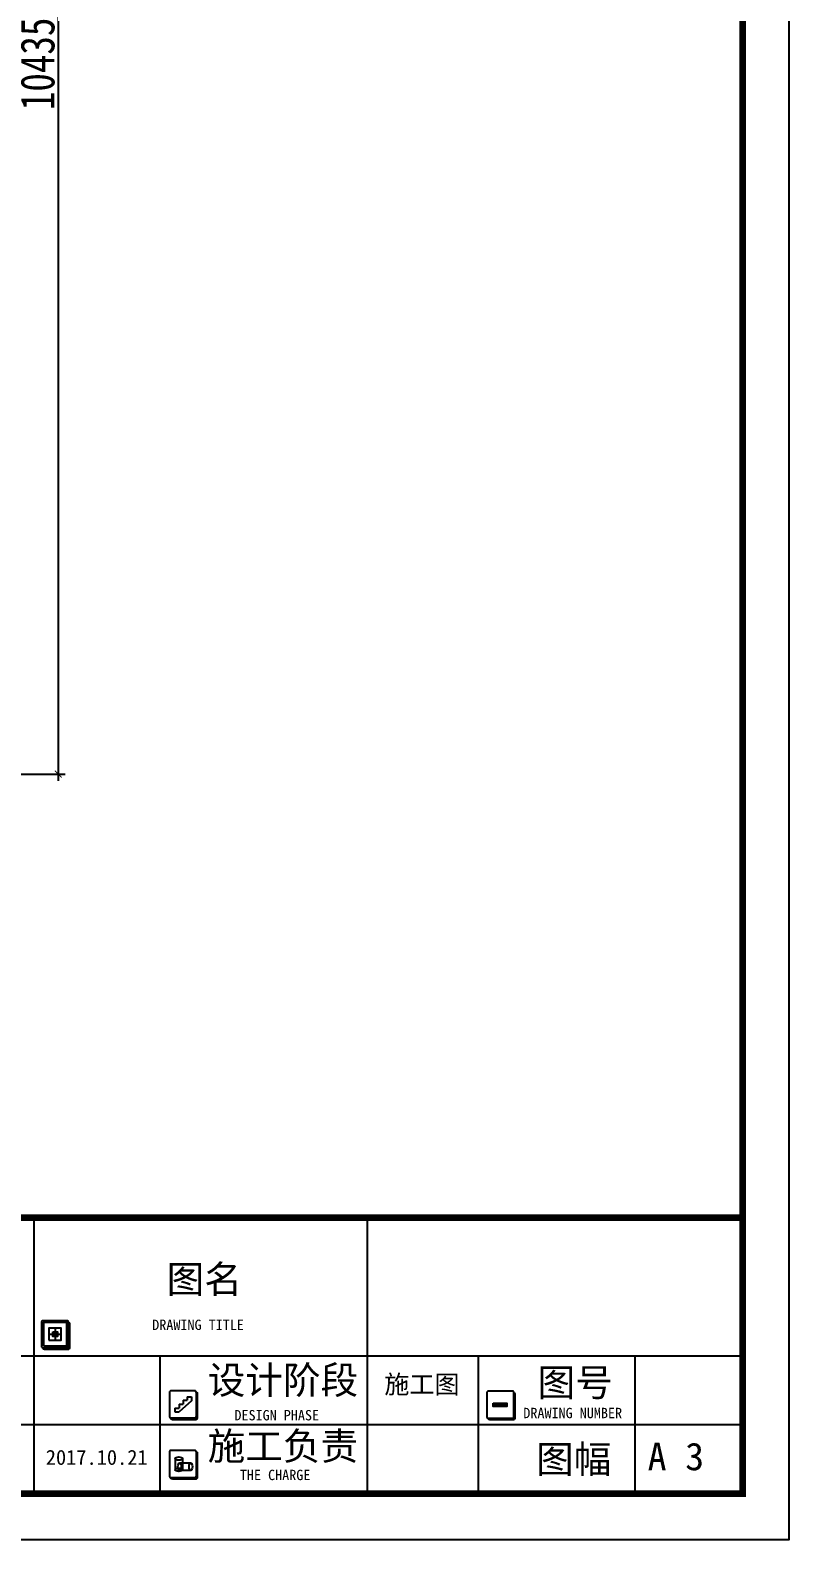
# Model space of a CAD drawing. Header units: millimetres. Extents: x -77055 to 331180, y -861586 to -491011.
# Drawn here: x 79010 to 84584, y -773046 to -761954 of the extents above; entities that cross this region are included whole.
import ezdxf

# ---------------------------------------------------------------- set-up
doc = ezdxf.new("R2010")
doc.units = ezdxf.units.MM
doc.header["$PDMODE"] = 3
for name, color, linetype in [('0-01图框模板说明', 2, 'Continuous'), ('0-02图框细线', 136, 'Continuous'), ('250', 250, 'Continuous')]:
    doc.layers.add(name, color=color, linetype=linetype)
doc.styles.add('DIM', font='simhei.ttf', dxfattribs={"width": 0.8})
doc.styles.get("Standard").update_dxf_attribs({"font": 'simhei.ttf'})
doc.dimstyles.new('1-50', dxfattribs={"dimscale": 50, "dimtxt": 5, "dimasz": 1, "dimexe": 1, "dimexo": 0.1, "dimgap": 0.5, "dimtad": 1, "dimdec": 0, "dimdsep": 46, "dimtxsty": 'DIM', "dimblk": 'ARCHTICK', "dimcen": 4, "dimdle": 1, "dimclrd": 3, "dimclre": 3, "dimclrt": 1, "dimadec": 0, "dimazin": 0, "dimtfac": 1, "dimtdec": 0, "dimtmove": 2, "dimatfit": 3, "dimldrblk": 'DOT', "dimfxl": 15, "dimfxlon": 1, "dimarcsym": 0})

# ---------------------------------------------------------------- blocks, each defined once
blk = doc.blocks.new('_ArchTick')
at = {"color": 0, "linetype": 'ByBlock', "const_width": 0.15}
blk.add_lwpolyline([(-0.5, -0.5), (0.5, 0.5)], dxfattribs=at)
blk = doc.blocks.new('*D324')
at = {"layer": '250', "color": 3, "lineweight": -2}
for p, q in [((79216, -756934), (79216, -767469)), ((78466, -756984), (79266, -756984)), ((78466, -767419), (79266, -767419))]:
    blk.add_line(p, q, dxfattribs=at)
at = {"layer": 'Defpoints', "color": 0}
for p in [(77828, -756984), (77828, -767419), (79216, -767419)]:
    blk.add_point(p, dxfattribs=at)
at = {"layer": '250', "color": 3, "lineweight": -2, "xscale": 50, "yscale": 50, "zscale": 50}
for p, rotation in [((79216, -756984), 90), ((79216, -767419), 270)]:
    blk.add_blockref('_ArchTick', p, dxfattribs=dict(at, rotation=rotation))
at = {"layer": '250', "color": 1, "insert": (79065, -762201), "char_height": 250, "attachment_point": 5, "rotation": 90, "style": 'DIM'}
blk.add_mtext('10435', dxfattribs=at)
blk = doc.blocks.new('_Dot')
at = {"color": 0, "linetype": 'ByBlock', "lineweight": -2}
blk.add_line((-0.5, 0), (-1, 0), dxfattribs=at)
at = {"color": 0, "linetype": 'ByBlock', "const_width": 0.5}
blk.add_lwpolyline([(-0.25, 0, 1), (0.25, 0, 1)], format="xyb", close=True, dxfattribs=at)
blk = doc.blocks.new('A$C277C16EF')
at = {"layer": '0-01图框模板说明'}
for points in [[(-5292, 1424, -0.414214), (-5306, 1411), (-5479, 1411, -0.071272), (-5482, 1411, 0.348143), (-5470, 1401), (-5297, 1401, 0.414214), (-5283, 1414), (-5283, 1587, 0.333108), (-5293, 1600, -0.057743), (-5292, 1597)], [(-4353, 909, -0.414214), (-4366, 895), (-4539, 895, -0.071272), (-4543, 896, 0.348143), (-4530, 885), (-4357, 885, 0.414214), (-4344, 899), (-4344, 1072, 0.333108), (-4353, 1085, -0.057743), (-4353, 1081)], [(-2020, 907, -0.414214), (-2033, 893), (-2206, 893, -0.071272), (-2210, 894, 0.348143), (-2197, 884), (-2024, 884, 0.414214), (-2011, 897), (-2011, 1070, 0.333108), (-2020, 1083, -0.057743), (-2020, 1080)], [(-2172, 1004), (-2072, 1004), (-2072, 979), (-2172, 979)], [(-4353, 471, -0.414214), (-4366, 457), (-4539, 457, -0.071272), (-4543, 458, 0.348143), (-4530, 448), (-4357, 448, 0.414214), (-4344, 461), (-4344, 634, 0.333108), (-4353, 647, -0.057743), (-4353, 644)]]:
    blk.add_hatch(color=8, dxfattribs=at).paths.add_polyline_path(points)
h = blk.add_hatch(color=8, dxfattribs=at)
h.paths.add_polyline_path([(-5392, 1527), (-5409, 1527), (-5409, 1511), (-5392, 1511)])
h.paths.add_polyline_path([(-5392, 1511), (-5375, 1511), (-5375, 1527), (-5392, 1527)])
h.paths.add_polyline_path([(-5392, 1511), (-5392, 1495), (-5375, 1495), (-5375, 1511)])
h.paths.add_polyline_path([(-5392, 1511), (-5409, 1511), (-5409, 1495), (-5392, 1495)])
at = {"layer": '0-01图框模板说明', "color": 8}
for p, q in [((-5392, 1555), (-5392, 1466)), ((-5437, 1511), (-5348, 1511)), ((-4390, 1020), (-4480, 940)), ((-4451, 1025), (-4451, 996)), ((-4451, 1025), (-4421, 1025)), ((-4421, 1051), (-4390, 1051)), ((-4421, 1051), (-4421, 1025)), ((-4390, 1051), (-4390, 1020)), ((-4511, 968), (-4511, 940)), ((-4511, 968), (-4481, 968)), ((-4511, 940), (-4480, 940)), ((-4481, 996), (-4451, 996)), ((-4481, 996), (-4481, 968)), ((-4510, 597), (-4510, 515)), ((-4395, 564), (-4477, 564)), ((-4456, 597), (-4456, 515)), ((-4395, 510), (-4477, 510))]:
    blk.add_line(p, q, dxfattribs=at)
at = {"layer": '0-01图框模板说明', "color": 2, "const_width": 49}
blk.add_lwpolyline([(-338, 19745), (-338, 338), (-28062, 338), (-28062, 19745)], close=True, dxfattribs=at)
blk.add_lwpolyline([(-338, 2367), (-28066, 2367)], dxfattribs=at)
at = {"layer": '0-01图框模板说明', "color": 8}
for points in [[(-5479, 1411), (-5306, 1411, 0.414214), (-5292, 1424), (-5292, 1597, 0.414214), (-5306, 1610), (-5479, 1610, 0.414214), (-5492, 1597), (-5492, 1424, 0.414214)], [(-4539, 895), (-4366, 895, 0.414214), (-4353, 909), (-4353, 1081, 0.414214), (-4366, 1095), (-4539, 1095, 0.414214), (-4552, 1081), (-4552, 909, 0.414214)], [(-2206, 893), (-2033, 893, 0.414214), (-2020, 907), (-2020, 1080, 0.414214), (-2033, 1093), (-2206, 1093, 0.414214), (-2219, 1080), (-2219, 907, 0.414214)], [(-4539, 457), (-4366, 457, 0.414214), (-4353, 471), (-4353, 644, 0.414214), (-4366, 657), (-4539, 657, 0.414214), (-4552, 644), (-4552, 471, 0.414214)]]:
    blk.add_lwpolyline(points, format="xyb", close=True, dxfattribs=at)
for points in [[(-5482, 1411, 0.348143), (-5470, 1401), (-5297, 1401, 0.414214), (-5283, 1414), (-5283, 1587, 0.333108), (-5293, 1600)], [(-4543, 896, 0.348143), (-4530, 885), (-4357, 885, 0.414214), (-4344, 899), (-4344, 1072, 0.333108), (-4353, 1085)], [(-2210, 894, 0.348143), (-2197, 884), (-2024, 884, 0.414214), (-2011, 897), (-2011, 1070, 0.333108), (-2020, 1083)], [(-4543, 458, 0.348143), (-4530, 448), (-4357, 448, 0.414214), (-4344, 461), (-4344, 634, 0.333108), (-4353, 647)]]:
    blk.add_lwpolyline(points, format="xyb", dxfattribs=at)
for points in [[(-5478, 1425), (-5306, 1425), (-5306, 1597), (-5478, 1597)], [(-5437, 1466), (-5348, 1466), (-5348, 1555), (-5437, 1555)], [(-5409, 1527), (-5375, 1527), (-5375, 1495), (-5409, 1495)], [(-2172, 1004), (-2072, 1004), (-2072, 979), (-2172, 979)]]:
    blk.add_lwpolyline(points, close=True, dxfattribs=at)
for centre, major_axis in [((-4483, 597), (-27.1, 0)), ((-4477, 537), (0, 27.1)), ((-4395, 537), (0, 27.1)), ((-4483, 515), (-27.1, 0))]:
    blk.add_ellipse(centre, major_axis=major_axis, ratio=0.454196, dxfattribs=at)
at = {"layer": '0-02图框细线'}
for p, q in [((-5546, 338), (-5546, 2367)), ((-3096, 1352), (-3096, 2367)), ((-21553, 1352), (-338, 1352)), ((-4619, 338), (-4619, 1352)), ((-3096, 338), (-3096, 1352)), ((-2280, 338), (-2280, 1352)), ((-1131, 1352), (-1131, 338)), ((-338, 845), (-10594, 845))]:
    blk.add_line(p, q, dxfattribs=at)
blk.add_lwpolyline([(0, 20083), (0, 0), (-28400, 0), (-28400, 20083)], close=True, dxfattribs=at)
for s, insert, char_height, attachment_point in [('{\\fSimSun|b0|i0|c134|p2;图名}', (-4572, 1904), 202.86, 4), ('{\\fSimSun|b0|i0|c134|p2;DRAWING TITLE}', (-4678, 1579), 76.2, 4), ('{\\fSimSun|b0|i0|c134|p2;设计阶段}', (-4271, 1162), 202.86, 4), ('{\\fSimHei|b0|i0|c134|p2;施工图}', (-2696, 1135), 135.24, 5), ('{\\fSimSun|b0|i0|c134|p2;图号}', (-1846, 1145), 202.86, 4), ('{\\fSimSun|b0|i0|c134|p2;DESIGN PHASE}', (-4074, 915), 76.2, 4), ('{\\fSimSun|b0|i0|c134|p2;DRAWING NUMBER}', (-1951, 931), 76.2, 4), ('{\\fSimSun|b0|i0|c134|p2;施工负责}', (-4271, 677), 202.86, 4), ('{\\fSimSun|b0|i0|c134|p2;图幅}', (-1857, 581), 202.86, 4), ('{\\fSimSun|b0|i0|c134|p2;A 3}', (-1037, 611), 202.86, 4), ('2017.10.21', (-5460, 605), 110, 4), ('{\\fSimSun|b0|i0|c134|p2;THE CHARGE}', (-4034, 476), 76.2, 4)]:
    blk.add_mtext(s, dxfattribs=dict(at, insert=insert, char_height=char_height, attachment_point=attachment_point))

msp = doc.modelspace()

# ---------------------------------------------------------------- block references
at = {"layer": '250', "color": 7}
msp.add_blockref('A$C277C16EF', (84584.3, -773046), dxfattribs=at)

# ---------------------------------------------------------------- dimensions: what is measured, and where the dimension line sits
dim = msp.add_linear_dim(base=(79216.2, -767418.6), p1=(77828.2, -756983.6), p2=(77828.2, -767418.6), angle=270, dimstyle='1-50', dxfattribs=at)
dim.commit()
dim.dimension.update_dxf_attribs({"geometry": '*D324', "text_midpoint": (79064.8, -762201.1)})

doc.saveas('drawing.dxf')
